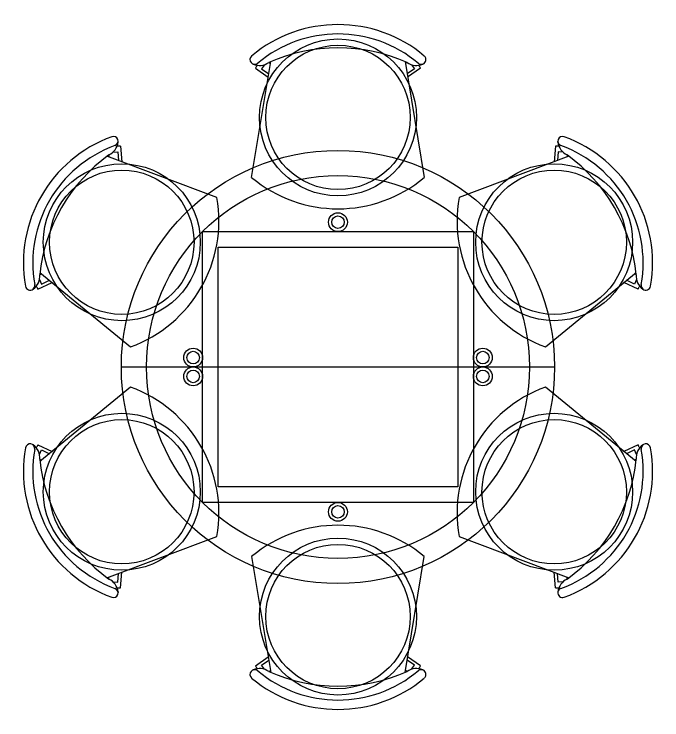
# Model space of a CAD drawing. Header units: millimetres. Extents: x -315 to 108661, y -1189 to 22294.
# Drawn here: x 56847 to 58910, y -152 to 2096 of the extents above; entities that cross this region are included whole.
import ezdxf

# ---------------------------------------------------------------- set-up
doc = ezdxf.new("R2010")
doc.units = ezdxf.units.MM
doc.layers.add('FurnitureBlock', color=7, linetype='Continuous')

# ---------------------------------------------------------------- blocks, each defined once
blk = doc.blocks.new('A$C1437baaa')
at = {"layer": 'FurnitureBlock', "color": 18, "linetype": 'ByBlock', "lineweight": -2, "ltscale": 0.7, "true_color": 0x000000}
for p, q in [((959.8, 1963.9), (1021.2, 2332.6)), ((964.4, 2324.8), (963.2, 2325.3)), ((1000.5, 2322.6), (991.5, 2309.8)), ((1015.1, 2329.9), (1020.2, 2326.3)), ((1448.4, 2332.6), (1509.8, 1963.9)), ((1454.5, 2329.9), (1449.4, 2326.3)), ((1469.2, 2322.6), (1478.1, 2309.8)), ((1505.2, 2324.8), (1506.4, 2325.3)), ((971.7, 2311.5), (1012.9, 2282.6)), ((991.5, 2309.8), (1014.7, 2293.5)), ((1478.1, 2309.8), (1454.9, 2293.5)), ((1497.9, 2311.5), (1456.7, 2282.6)), ((534.2, 2076.4), (534.3, 2077.7)), ((1935.4, 2076.4), (1935.3, 2077.7)), ((542, 2063.4), (546.5, 2013.3)), ((1927.6, 2063.4), (1923.1, 2013.3)), ((849, 1899.9), (499, 2031.1)), ((504.4, 2035), (504.9, 2028.8)), ((518.1, 2044.1), (533.6, 2045.5)), ((533.6, 2045.5), (536.1, 2017.2)), ((1970.6, 2031.1), (1620.6, 1899.9)), ((1936, 2045.5), (1933.5, 2017.2)), ((1951.5, 2044.1), (1936, 2045.5)), ((1965.2, 2035), (1964.7, 2028.8)), ((803.5, 928.3), (803.5, 1791)), ((803.5, 1791), (1666.1, 1791)), ((1666.1, 1791), (1666.1, 928.3)), ((853.5, 978.3), (853.5, 1741)), ((853.5, 1741), (1616.1, 1741)), ((1616.1, 1741), (1616.1, 978.3)), ((284.7, 1654.5), (290.3, 1657.1)), ((285.5, 1661.2), (574, 1423.6)), ((1895.6, 1423.6), (2184.1, 1661.2)), ((2184.9, 1654.5), (2179.3, 1657.1)), ((278.9, 1607.7), (324.6, 1628.9)), ((283.7, 1638.2), (290.3, 1624)), ((290.3, 1624), (316, 1636)), ((2190.7, 1607.7), (2145, 1628.9)), ((2179.3, 1624), (2153.6, 1636)), ((2185.9, 1638.2), (2179.3, 1624)), ((263.8, 1608), (262.7, 1607.3)), ((2205.8, 1608), (2206.9, 1607.3)), ((544.8, 1359.7), (1924.8, 1359.7)), ((574, 1295.7), (285.5, 1058.1)), ((2184.1, 1058.1), (1895.6, 1295.7)), ((263.8, 1111.3), (262.7, 1112)), ((278.9, 1111.6), (324.6, 1090.4)), ((2190.7, 1111.6), (2145, 1090.4)), ((2205.8, 1111.3), (2206.9, 1112)), ((283.7, 1081.1), (290.3, 1095.3)), ((290.3, 1095.3), (316, 1083.3)), ((2179.3, 1095.3), (2153.6, 1083.3)), ((2185.9, 1081.1), (2179.3, 1095.3)), ((284.7, 1064.8), (290.3, 1062.2)), ((2184.9, 1064.8), (2179.3, 1062.2)), ((1616.1, 978.3), (853.5, 978.3)), ((1666.1, 928.3), (803.5, 928.3)), ((499, 688.3), (849, 819.4)), ((1620.6, 819.4), (1970.6, 688.3)), ((959.8, 755.4), (1021.2, 386.7)), ((1448.4, 386.7), (1509.8, 755.4)), ((533.6, 673.9), (536.1, 702.1)), ((542, 655.9), (546.5, 706)), ((1927.6, 655.9), (1923.1, 706)), ((1936, 673.9), (1933.5, 702.1)), ((504.4, 684.3), (504.9, 690.5)), ((518.1, 675.2), (533.6, 673.9)), ((1951.5, 675.2), (1936, 673.9)), ((1965.2, 684.3), (1964.7, 690.5)), ((534.2, 642.9), (534.3, 641.6)), ((1935.4, 642.9), (1935.3, 641.6)), ((971.7, 407.8), (1012.9, 436.8)), ((1497.9, 407.8), (1456.7, 436.8)), ((991.5, 409.5), (1014.7, 425.8)), ((1000.5, 396.7), (991.5, 409.5)), ((1478.1, 409.5), (1454.9, 425.8)), ((1469.2, 396.7), (1478.1, 409.5)), ((964.4, 394.6), (963.2, 394)), ((1015.1, 389.4), (1020.2, 393)), ((1454.5, 389.4), (1449.4, 393)), ((1505.2, 394.6), (1506.4, 394))]:
    blk.add_line(p, q, dxfattribs=at)
at = {"layer": 'FurnitureBlock', "color": 18, "linetype": 'ByBlock', "lineweight": -2, "ltscale": 0.2, "true_color": 0x000000}
for centre, radius in [((1234.8, 2154.8), 250), ((1234.8, 2154.8), 230), ((546.2, 1757.2), 250), ((1923.4, 1757.2), 250), ((546.2, 1757.2), 230), ((1923.4, 1757.2), 230), ((546.2, 962.1), 250), ((546.2, 962.1), 230), ((1923.4, 962.1), 250), ((1923.4, 962.1), 230), ((1234.8, 564.5), 250), ((1234.8, 564.5), 230)]:
    blk.add_circle(centre, radius, dxfattribs=at)
at = {"layer": 'FurnitureBlock', "color": 18, "linetype": 'ByBlock', "lineweight": -2, "true_color": 0x000000}
for radius in [690, 610]:
    blk.add_circle((1234.8, 1359.7), radius, dxfattribs=at)
at = {"layer": 'FurnitureBlock', "color": 18, "linetype": 'ByBlock', "lineweight": -2, "ltscale": 0.7, "true_color": 0x000000}
for centre, radius in [((1234.8, 1821), 30), ((1234.8, 1821), 20), ((773.5, 1389.7), 30), ((1696.1, 1389.7), 30), ((773.5, 1389.7), 20), ((1696.1, 1389.7), 20), ((773.5, 1329.7), 30), ((773.5, 1329.7), 20), ((1696.1, 1329.7), 30), ((1696.1, 1329.7), 20), ((1234.8, 898.3), 30), ((1234.8, 898.3), 20)]:
    blk.add_circle(centre, radius, dxfattribs=at)
for centre, radius, start, end in [((1234.8, 2022.8), 427.8, 49.9929, 130.0071), ((1234.8, 2022.8), 397.8, 49.9929, 130.0071), ((1234.8, 1831.5), 544.7, 66.132, 113.868), ((969.4, 2338.9), 15, 130.0071, 310.0071), ((1500.2, 2338.9), 15, 229.9929, 49.9929), ((985.2, 2370.2), 50, 245.384, 305.6903), ((1234.8, 2157.2), 305, 147.5492, 149.6021), ((1484.4, 2370.2), 50, 234.3097, 294.616), ((1234.8, 2157.2), 305, 30.3979, 32.4508), ((660.5, 1691.2), 427.8, 109.9929, 190.0071), ((519.4, 2079.1), 15, 289.9929, 109.9929), ((1950.2, 2079.1), 15, 70.0071, 250.0071), ((1809.1, 1691.2), 427.8, 349.9929, 70.0071), ((484.4, 2081.1), 50, 294.3097, 354.616), ((1985.2, 2081.1), 50, 185.384, 245.6903), ((660.5, 1691.2), 397.8, 109.9929, 190.0071), ((544.1, 1758.4), 305, 90.3979, 92.4508), ((1925.5, 1758.4), 305, 87.5492, 89.6021), ((1809.1, 1691.2), 397.8, 349.9929, 70.0071), ((826.2, 1595.6), 544.7, 126.132, 173.868), ((1643.5, 1595.6), 544.7, 6.132, 53.868), ((1234.8, 2291.5), 427.8, 229.9929, 310.0071), ((427.8, 1825.6), 427.8, 289.9929, 10.0071), ((2041.8, 1825.6), 427.8, 169.9929, 250.0071), ((234.9, 1648.8), 50, 305.384, 5.6903), ((2234.7, 1648.8), 50, 174.3097, 234.616), ((254, 1619.5), 15, 190.0071, 10.0071), ((2215.6, 1619.5), 15, 169.9929, 349.9929), ((544.1, 1758.4), 305, 207.5492, 209.6021), ((1925.5, 1758.4), 305, 330.3979, 332.4508), ((427.8, 893.7), 427.8, 349.9929, 70.0071), ((2041.8, 893.7), 427.8, 109.9929, 190.0071), ((660.5, 1028.1), 427.8, 169.9929, 250.0071), ((254, 1099.8), 15, 349.9929, 169.9929), ((234.9, 1070.5), 50, 354.3097, 54.616), ((544.1, 960.9), 305, 150.3979, 152.4508), ((1809.1, 1028.1), 427.8, 289.9929, 10.0071), ((2234.7, 1070.5), 50, 125.384, 185.6903), ((1925.5, 960.9), 305, 27.5492, 29.6021), ((2215.6, 1099.8), 15, 10.0071, 190.0071), ((660.5, 1028.1), 397.8, 169.9929, 250.0071), ((1809.1, 1028.1), 397.8, 289.9929, 10.0071), ((826.2, 1123.7), 544.7, 186.132, 233.868), ((1643.5, 1123.7), 544.7, 306.132, 353.868), ((1234.8, 427.8), 427.8, 49.9929, 130.0071), ((484.4, 638.3), 50, 5.384, 65.6903), ((1985.2, 638.3), 50, 114.3097, 174.616), ((519.4, 640.2), 15, 250.0071, 70.0071), ((544.1, 960.9), 305, 267.5492, 269.6021), ((1925.5, 960.9), 305, 270.3979, 272.4508), ((1950.2, 640.2), 15, 109.9929, 289.9929), ((1234.8, 562.1), 305, 210.3979, 212.4508), ((1234.8, 562.1), 305, 327.5492, 329.6021), ((969.4, 380.4), 15, 49.9929, 229.9929), ((985.2, 349.1), 50, 54.3097, 114.616), ((1234.8, 696.5), 397.8, 229.9929, 310.0071), ((1234.8, 887.8), 544.7, 246.132, 293.868), ((1484.4, 349.1), 50, 65.384, 125.6903), ((1500.2, 380.4), 15, 310.0071, 130.0071), ((1234.8, 696.5), 427.8, 229.9929, 310.0071)]:
    blk.add_arc(centre, radius, start, end, dxfattribs=at)

msp = doc.modelspace()

# ---------------------------------------------------------------- block references
at = {"layer": 'FurnitureBlock'}
msp.add_blockref('A$C1437baaa', (56643.7, -387.7), dxfattribs=at)

doc.saveas('drawing.dxf')
